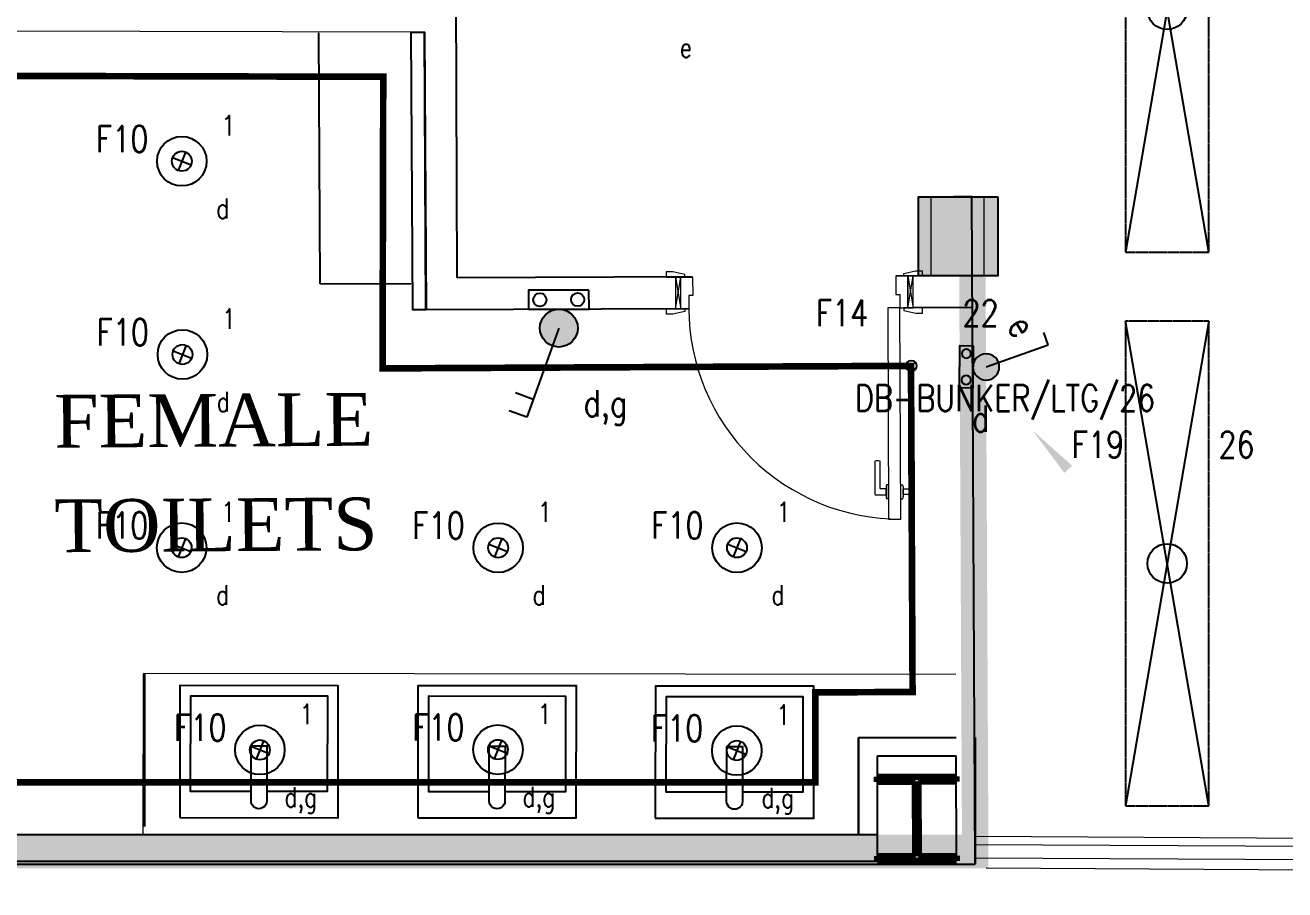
# Model space of a CAD drawing. Header units: inches. Extents: x 102655 to 148943, y 72248 to 114419.
# Drawn here: x 106477 to 111249, y 76973 to 80247 of the extents above; entities that cross this region are included whole.
import ezdxf
from ezdxf.enums import TextEntityAlignment as Align

# ---------------------------------------------------------------- set-up
doc = ezdxf.new("R2010")
doc.units = ezdxf.units.IN
doc.linetypes.add('CENTER INDS', pattern=[13.335, 8.89, -1.11125, 2.2225, -1.11125])
doc.linetypes.add('DASH2', pattern=[0.375, 0.25, -0.125])
for name, color, linetype, lineweight in [('02-GR-BASE-PLANS$0$A-DOOR-25', 8, 'Continuous', 5), ('02-GR-BASE-PLANS$0$A-DOOR-LEAF-18', 8, 'Continuous', 5), ('02-GR-BASE-PLANS$0$A-ELEV-10', 8, 'Continuous', 5), ('02-GR-BASE-PLANS$0$A-ELEV-18', 8, 'Continuous', 5), ('ceiling dim', 8, 'Continuous', 5), ('CURTAIN WALL', 8, 'Continuous', 20), ('Furnitureee', 8, 'Continuous', 5), ('Part', 8, 'Continuous', 0), ('POOL-SHOWERS', 8, 'Continuous', 0), ('TEXT', 8, 'Continuous', 5), ('walllllllll', 8, 'Continuous', 30)]:
    doc.layers.add(name, color=color, linetype=linetype, lineweight=lineweight)
for name, color, linetype in [('E-LTG', 92, 'Continuous'), ('E-LTG-ex', 94, 'Continuous'), ('E-TAG', 30, 'Continuous'), ('E_TAG', 30, 'Continuous'), ('FURNITURE', 8, 'Continuous'), ('SANITARY', 8, 'Continuous'), ('WALL-GNRL', 8, 'Continuous')]:
    doc.layers.add(name, color=color, linetype=linetype)
doc.layers.add('ELECTRICAL LIGHTING CEILING', color=6, linetype='CENTER INDS', true_color=0xff00ff)
doc.styles.add('MtXpl_Dutch801_XBd_B', font='dutcheb.ttf')
doc.styles.add('Pyzd-Romans', font='romans.shx', dxfattribs={"width": 0.8})
pattern_1 = [(44.99999999999999, (72.09777545335237, 25961.265545865), (-2.2450640302673, 2.2450640302673), [])]

# ---------------------------------------------------------------- blocks, each defined once
blk = doc.blocks.new('fg')
at = {"layer": 'Part', "extrusion": (5.559146806318154e-09, -1.62435218055004e-07, 0.9999999999999869)}
blk.add_hatch(color=256, dxfattribs=at).paths.add_polyline_path([(935531.8872219488, -728226.784727272), (935514.405903499, -728219.3413741743), (935631.9325230314, -727943.3205530371), (935649.4138414812, -727950.7639061351), (935592.8051864065, -728083.7139349829), (935852.2647582715, -728194.1889573404), (935908.8734133464, -728061.2389284926), (935926.3547320183, -728068.6822810633), (935808.8281124859, -728344.7031022005), (935791.3467938141, -728337.2597496299), (935847.9554488888, -728204.3097207821), (935588.4958770236, -728093.8346984242)])
at = {"layer": 'Part', "color": 4, "linetype": 'Continuous', "lineweight": 100, "extrusion": (5.559146806318197e-09, -1.624352180550041e-07, 0.9999999999999869)}
for p, q in [((935514.4059032771, -728219.3413747097, -0.008125399194246975), (935631.9325228095, -727943.3205535725, -0.008081217039709451)), ((935649.4138414816, -727950.7639061428, -0.008082523283524148), (935592.8051864068, -728083.7139349906, -0.00810380435462639)), ((935631.9325228095, -727943.3205535725, -0.008081217039709451), (935649.4138414816, -727950.7639061428, -0.008082523283524148)), ((935926.3547320183, -728068.6822810721, -0.008081217039708679), (935808.828112486, -728344.7031022095, -0.008125399194246204)), ((935852.2647582716, -728194.1889573496, -0.008101191866996224), (935908.8734133464, -728061.2389285018, -0.008079910795893984)), ((935908.8734133464, -728061.2389285018, -0.008079910795893984), (935926.3547320183, -728068.6822810721, -0.008081217039708679)), ((935531.8872219492, -728226.7847272801, -0.008126705438061672), (935588.4958770239, -728093.8346984324, -0.008105424366959432)), ((935847.9554488887, -728204.3097207913, -0.008102811879329265), (935588.4958770239, -728093.8346984324, -0.008105424366959432)), ((935592.8051864068, -728083.7139349906, -0.00810380435462639), (935852.2647582716, -728194.1889573496, -0.008101191866996224)), ((935531.8872219492, -728226.7847272801, -0.008126705438061672), (935514.4059032771, -728219.3413747097, -0.008125399194246975)), ((935791.346793814, -728337.2597496391, -0.008124092950431507), (935847.9554488887, -728204.3097207913, -0.008102811879329265)), ((935808.828112486, -728344.7031022095, -0.008125399194246204), (935791.346793814, -728337.2597496391, -0.008124092950431507))]:
    blk.add_line(p, q, dxfattribs=at)
blk = doc.blocks.new('*U111')
at = {"layer": '02-GR-BASE-PLANS$0$A-DOOR-25'}
for points in [[(96.5015451476317, 800.0000014026416), (50.0015451476317, 800.0000013767683), (50.00000372331124, 1.757538484525867e-06), (96.50000372331124, 1.783411789801903e-06)], [(35.00000322109554, 9.999998242681613), (-9.99999677890446, 19.99999824268161), (-34.99999677890446, 19.99999824268161), (-34.99999677890446, -1.757871359586716e-06), (35.00000372331124, 1.757871359586716e-06)], [(20.00000372305749, 1.757384779921267e-06), (20.00000385079285, -120.0000075340265), (65.00002583966808, -120.0000022982329), (65.00000372331124, -49.99999824177394), (50.00000372435898, -49.9999982418467), (50.00000372331124, 1.757871359586716e-06)], [(865.0000038453388, 9.99845499989562), (910.0000038453388, 19.99845499989562), (935.0000038453388, 19.99845499989562), (935.0000038453388, -0.001545000657353524), (865.0000033431231, -0.001541484929186265)], [(880.0000033384965, -0.001541485403033005), (880.0000329043562, -120.0015592757567), (835.0000109155974, -120.0015540399631), (835.0000033441709, -50.00154148457448), (850.0000033431231, -50.00154148463269), (850.0000033431231, -0.001541484929186265)], [(35.00000322110874, -130.0000028835491), (-9.999996778891258, -140.0000028835491), (-34.99999677889126, -140.0000028835491), (-34.99999677889126, -120.0000028829961), (35.00000372332444, -120.0000063987388)], [(865.000003845352, -130.0012508012127), (910.000003845352, -140.0012508012127), (935.000003845352, -140.0012508012127), (935.000003845352, -120.0012508006598), (865.0000033431363, -120.0012543163879)]]:
    blk.add_lwpolyline(points, close=True, dxfattribs=at)
at = {"layer": '02-GR-BASE-PLANS$0$A-DOOR-LEAF-18'}
for p, q in [((41.08445880280823, 677.1857916759552), (41.08445880280823, 716.261117042234)), ((50.0015451476317, 722.8401771237311), (43.81739096033897, 722.8401771237311)), ((50.0015451476317, 722.8576014444404), (50.0015451476317, 669.8401771237193)), ((96.5015451476317, 722.8576014444404), (96.5015451476317, 669.8401771237193)), ((96.5015451476317, 722.8401771237311), (102.6856993349244, 722.8401771237311)), ((105.4186314924552, 677.1857916759552), (105.4186314924552, 716.261117042234)), ((50.0015451476317, 669.8401771237193), (43.81739096033897, 669.8401771237193)), ((96.5015451476317, 669.8401771237193), (102.6856993349244, 669.8401771237193))]:
    blk.add_line(p, q, dxfattribs=at)
for points in [[(41.08445880280823, 685.3631709154477), (20.27024306566789, 685.3631709154458, 0.414213562373095), (18.77024306566789, 683.8631709154458), (18.77024306567511, 581.4091396010369, -0.3826893357797219), (17.3241906955551, 579.7965046849674, -0.05558194266667901), (0.07681394047869856, 579.7965046849692, -0.4116656982878383), (-1.229756934324885, 581.4091396010388), (-1.229756934332161, 705.8171833319927, -0.4142135623731013), (0.2702430656678395, 707.3171833319927), (41.08445880280823, 707.3171833319909), (41.08445880280823, 685.3631709154477)], [(105.4186314924552, 685.3631709154477), (126.2328472295955, 685.3631709154458, -0.414213562373095), (127.7328472295955, 683.8631709154458), (127.7328472295883, 581.4091396010369, 0.3826893357797219), (129.1788995997083, 579.7965046849674, 0.05558194266667901), (146.4262763547847, 579.7965046849692, 0.4116656982878383), (147.7328472295883, 581.4091396010388), (147.7328472295956, 705.8171833319927, 0.4142135623731013), (146.2328472295956, 707.3171833319927), (105.4186314924552, 707.3171833319909), (105.4186314924552, 685.3631709154477)]]:
    blk.add_lwpolyline(points, format="xyb", dxfattribs=at)
for centre, radius, start, end in [((50.00000410412003, 1.7575162930672e-06), 799.9999996191912, 359.9982335887494, 90.00000003188022), ((66.84812268579452, 712.55598517866), 26.02872218919084, 160.5054232910267, 171.8162726617572), ((44.51729948382462, 720.6955921734241), 2.272477949113537, 107.9383532998427, 166.0812041188982), ((101.9857908114388, 720.6955921734241), 2.272477949113537, 13.91879588110201, 72.06164670015693), ((79.65496760946888, 712.55598517866), 26.02872218919084, 8.1837273382429, 19.49457670897307), ((61.23048254425856, 678.5034040228609), 20.18906572597675, 183.7419919652857, 200.4318267603704), ((44.51729948382462, 672.0021863947338), 2.272477949113537, 193.9187958811019, 252.0616467001573), ((101.9857908114388, 672.0021863947338), 2.272477949113537, 287.9383532998431, 346.081204118898), ((85.27260775100484, 678.5034040228609), 20.18906572597675, 339.5681732396297, 356.2580080347142)]:
    blk.add_arc(centre, radius, start, end, dxfattribs=at)
at = {"layer": '02-GR-BASE-PLANS$0$A-ELEV-10', "ltscale": 0.25}
for p, q in [((20.00000385079285, -120.0000075340265), (0, 1.016883288684767e-06)), ((20.00000372400973, 1.708200215944089e-06), (7.574918995746593e-06, -120.0000056577508)), ((900.0000290535634, -0.001393279545192638), (880.0000329043562, -120.0013999006737)), ((900.0000291802301, -120.0014025217719), (880.0000253294372, -0.001393226039619333))]:
    blk.add_line(p, q, dxfattribs=at)
at = {"layer": '02-GR-BASE-PLANS$0$A-ELEV-18', "ltscale": 0.25}
for points in [[(20.00000372400973, 1.708200215944089e-06), (0, 1.016883288684767e-06), (7.574918995746593e-06, -120.0000056577508), (20.00000385079285, -120.0000075340265)], [(900.0000290535634, -0.001393279545192638), (880.0000253294372, -0.001393226039619333), (880.0000329043562, -120.0013999006737), (900.0000291802301, -120.0014025217719)]]:
    blk.add_lwpolyline(points, close=True, dxfattribs=at)
blk = doc.blocks.new('A$C89955e36')
at = {"layer": 'SANITARY', "color": 8, "elevation": -61.09252976261806}
blk.add_lwpolyline([(299.9999729394913, 0.1272687911987305), (-299.9999731183052, -0.1272677183151245), (-299.7878594398499, -500.1272225379944), (300.212086558342, -499.8726862668991)], close=True, dxfattribs=at)
blk.add_lwpolyline([(30.02709573507309, -63.86472833156586), (30.11532402038574, -271.8386454582214), (-29.88467061519623, -271.8640991449356), (-29.97289884090424, -63.89018189907074, -0.9999999999999999)], format="xyb", close=True, dxfattribs=at)
blk.add_lwpolyline([(-29.95757472515106, -100.0127172470093), (-259.9575540423393, -100.1102894544601), (-259.8048321604729, -460.1102571487427), (260.1951211094856, -459.8896589279175), (260.0423992872238, -99.88969135284424), (30.04241997003555, -99.9872636795044)], dxfattribs=at)
blk = doc.blocks.new('A$C583A52DB')
at = {"layer": 'WALL-GNRL', "ltscale": 0.5}
h = blk.add_hatch(color=3, dxfattribs=at)
h.dxf.hatch_style = 1
h.paths.add_polyline_path([(0.2999999999883585, 0.3000026160152629), (0, 0.3000026160152629), (0, 2.615968696773052e-06), (0.2999999999883585, 2.615968696773052e-06)])
at = {"layer": 'WALL-GNRL', "color": 3, "ltscale": 0.5}
blk.add_lwpolyline([(0.2999999999883585, 0.3000026160152629), (0.2999999999883585, 2.615968696773052e-06), (0, 2.615968696773052e-06), (0, 0.3000026160152629)], close=True, dxfattribs=at)
blk = doc.blocks.new('f')
at = {"layer": 'walllllllll', "ltscale": 0.5}
h = blk.add_hatch(color=8, dxfattribs=at)
h.dxf.hatch_style = 1
h.paths.add_polyline_path([(478763.176874255, 1037605.108174784), (478763.176874255, 1037605.236174784), (478756.9617806214, 1037605.236174784), (478756.9617806214, 1037605.108174784)])
at = {"layer": 'ceiling dim', "color": 8, "ltscale": 0.5, "const_width": 0.1}
blk.add_lwpolyline([(478763.1152341088, 1037607.652012567), (478763.1271108746, 1037605.228631543)], dxfattribs=at)
at = {"layer": 'ceiling dim', "color": 8, "ltscale": 0.5}
blk.add_lwpolyline([(478763.1602428376, 1037607.651851597), (478763.1602428376, 1037607.351851597), (478762.9602428376, 1037607.351851597), (478762.9602428376, 1037607.651851597)], close=True, dxfattribs=at)
at = {"layer": 'CURTAIN WALL', "color": 8, "linetype": 'Continuous', "lineweight": 20, "extrusion": (2.322650368154998e-18, -9.70452095155385e-08, 0.9999999999999954)}
for p, q in [((478765.165486006, 1037605.217734654), (478763.1266911416, 1037605.228633787)), ((478763.1266911417, 1037605.198623577), (478765.2204859983, 1037605.188029713)), ((478763.1268928602, 1037605.148621949), (478765.2204859858, 1037605.138029345)), ((478765.1654859761, 1037605.097734653), (478763.168417963, 1037605.108410719))]:
    blk.add_line(p, q, dxfattribs=at)
at = {"layer": 'Furnitureee', "color": 8, "ltscale": 0.5, "extrusion": (-5.047599238973735e-08, -8.288514271077738e-08, 0.9999999999999954)}
for p in [(478759.9752875126, 1037605.236174784), (478763.0539987622, 1037605.842076423)]:
    blk.add_line(p, (478759.9761639804, 1037605.846584424), dxfattribs=at)
at = {"layer": 'Furnitureee', "color": 8, "ltscale": 0.5, "extrusion": (-5.047599238464986e-08, -8.28851427138756e-08, 0.9999999999999954)}
blk.add_line((478763.0539987623, 1037605.842076423), (478759.9761639804, 1037605.846584423), dxfattribs=at)
at = {"layer": 'POOL-SHOWERS', "color": 8, "extrusion": (-5.047599238973735e-08, -8.288514271077738e-08, 0.9999999999999954)}
blk.add_line((478761.0406523591, 1037608.275298139, -2.419779909488671e-07), (478757.6397484099, 1037608.283051348, -1.427696992486158e-07), dxfattribs=at)
at = {"layer": 'WALL-GNRL', "color": 8, "ltscale": 0.5}
for p, q in [((478761.1652125469, 1037607.344147292), (478761.1564759734, 1037609.311710494)), ((478760.6452990065, 1037607.321245449), (478760.6406572326, 1037608.2728798)), ((478761.0456971894, 1037607.223664599), (478761.0406523591, 1037608.275298139)), ((478760.6452990064, 1037607.321245449), (478760.99099667, 1037607.323335509)), ((478762.0566837965, 1037607.347740454), (478761.1652125469, 1037607.344147292)), ((478763.0483169932, 1037607.351737328), (478762.826677575, 1037607.350843988)), ((478762.0422098731, 1037607.227681141), (478761.0456971894, 1037607.223664599)), ((478763.116572699, 1037607.232011464), (478762.892202876, 1037607.231141127))]:
    blk.add_line(p, q, dxfattribs=at)
at = {"layer": 'WALL-GNRL', "color": 8}
blk.add_line((478763.11449222, 1037607.652009577), (478763.0455762096, 1037607.651731804), dxfattribs=at)
at = {"layer": 'WALL-GNRL', "color": 8, "extrusion": (-2.322650368154998e-18, -9.70452095155385e-08, 0.9999999999999954)}
for p, q in [((478763.1270166294, 1037605.123635925), (478763.11449222, 1037607.652009577)), ((478762.6854766363, 1037605.604410431), (478763.0549566977, 1037605.604410431)), ((478763.1266911417, 1037605.604410431), (478763.1266911416, 1037605.123617166)), ((478762.7554766364, 1037605.534410431), (478763.055256527, 1037605.534410431)), ((478763.0569645879, 1037605.135635917), (478763.0552565269, 1037605.534410423)), ((478756.7117806214, 1037605.123635925), (478763.1266910032, 1037605.123635925))]:
    blk.add_line(p, q, dxfattribs=at)
at = {"layer": 'WALL-GNRL', "color": 8, "extrusion": (-5.047599238973735e-08, -8.288514271077738e-08, 0.9999999999999954)}
blk.add_line((478762.6854589239, 1037605.236174784), (478762.6856964387, 1037605.604410431), dxfattribs=at)
at = {"layer": 'WALL-GNRL', "color": 8, "extrusion": (-8.279297073157559e-18, -9.704520951553849e-08, 0.9999999999999954)}
for p, q in [((478762.6854766363, 1037605.604410432), (478762.6854766363, 1037605.236174784)), ((478762.6854766363, 1037605.604410432), (478763.0549566977, 1037605.604410431)), ((478763.1266911419, 1037605.604410432), (478763.1266911416, 1037605.123617166)), ((478762.7554766364, 1037605.534410431), (478762.7554766364, 1037605.135635925)), ((478762.7554766364, 1037605.534410431), (478763.0552565269, 1037605.534410431)), ((478763.0569645878, 1037605.135635918), (478763.0552565269, 1037605.534410424)), ((478756.9617806215, 1037605.236174784), (478762.7554766364, 1037605.236174784)), ((478756.7117806214, 1037605.135635926), (478762.7554766364, 1037605.135635925)), ((478756.7117806214, 1037605.123635926), (478763.1266910032, 1037605.123635925))]:
    blk.add_line(p, q, dxfattribs=at)
at = {"layer": 'WALL-GNRL', "color": 8}
blk.add_lwpolyline([(478761.0466982052, 1037607.223668634), (478760.9966986113, 1037607.223467106), (478760.9906527652, 1037608.275096611), (478761.0406523591, 1037608.275298139)], close=True, dxfattribs=at)
at = {"layer": '02-GR-BASE-PLANS$0$A-DOOR-25', "color": 8, "extrusion": (9.704520951554334e-08, -8.277675954172759e-18, 0.9999999999999954), "xscale": 0.001000000000009732, "yscale": 0.001000000000009732, "zscale": 0.001000000000009732, "rotation": 180.2511224830471}
blk.add_blockref('*U111', (478762.8922030231, 1037607.231107122, 0.04646164517209507), dxfattribs=at)
at = {"layer": 'ceiling dim', "color": 8, "ltscale": 0.5}
blk.add_blockref('A$C583A52DB', (478762.912579825, 1037607.351800971), dxfattribs=at)
at = {"layer": 'FURNITURE', "color": 8, "extrusion": (-2.322564341348694e-18, -9.704520951553845e-08, 0.9999999999999954), "xscale": 0.001000000000009729, "yscale": 0.001000000000009729, "zscale": 0.001000000000009729, "rotation": 293.3091817035541}
blk.add_blockref('fg', (479061.3635257679, 1038752.766563117, -0.100805979867076), dxfattribs=at)
at = {"layer": 'FURNITURE', "color": 8, "extrusion": (-8.279204428848401e-18, -9.704520951553849e-08, 0.9999999999999954), "xscale": 0.001000000000009729, "yscale": 0.001000000000009729, "zscale": 0.001000000000009729, "rotation": 293.3091817000374}
blk.add_blockref('fg', (479061.3635258382, 1038752.7665631, -0.1008059798699281), dxfattribs=at)
at = {"layer": 'Furnitureee', "color": 8, "ltscale": 0.5, "extrusion": (-5.047599238973729e-08, -8.288514271077728e-08, 0.9999999999999954), "xscale": 0.001000000000009736, "yscale": 0.001000000000009736, "zscale": 0.001000000000009736, "rotation": 179.9160808788296}
for p in [(478760.4137773772, 1037605.300378372, -0.04907546318514876), (478762.2154264903, 1037605.298028009, -0.0490755539303655)]:
    blk.add_blockref('A$C89955e36', p, dxfattribs=at)
at = {"layer": 'Furnitureee', "color": 8, "ltscale": 0.5, "extrusion": (-5.04759923897373e-08, -8.288514271077735e-08, 0.9999999999999954), "xscale": 0.001000000000009736, "yscale": 0.001000000000009736, "zscale": 0.001000000000009736, "rotation": 179.9160808788296}
blk.add_blockref('A$C89955e36', (478761.315773121, 1037605.299477521, -0.04907550863961203), dxfattribs=at)
at = {"layer": 'TEXT', "color": 8, "extrusion": (7.038366144016806e-08, 5.092144837448672e-08, 0.9999999999999963), "style": 'MtXpl_Dutch801_XBd_B'}
for s, p in [('FEMALE', (478759.6389174262, 1037606.701260482, 0.08653329240518631)), ('TOILETS ', (478759.638917426, 1037606.305233294, 0.08653327223890825))]:
    blk.add_text(s, height=0.2000000000019456, rotation=0.3727081692015843, dxfattribs=at).set_placement(p)
blk = doc.blocks.new('E-SW_1W-2G')
blk.add_hatch(color=256).paths.add_polyline_path([(-50, 50, 1), (50, 50, 1)])
at = {"layer": 'E-TAG'}
h = blk.add_hatch(dxfattribs=at)
h.set_pattern_fill('ANSI31', color=256, angle=-1.272221872585407e-14, style=0)
h.set_pattern_definition(pattern_1)
edge = h.paths.add_edge_path()
edge.add_arc((-50, -25.00000000008731), 17.5, -1.272221872585407e-14, 360)
for points in [[(0, 50.00000000000728), (85.50503583124373, 284.9231551965422)], [(85.50503583124373, 284.9231551965422), (132.4896668704459, 267.8221480301945)], [(68.40402866504155, 237.9385241572527), (115.3886597042438, 220.837516990905)]]:
    blk.add_lwpolyline(points)
blk.add_lwpolyline([(-80.00000000034925, -50.00000000017462), (80.00000000034925, -50.00000000017462), (80.00000000034925, 0), (-80.00000000034925, 0)], close=True)
at = {"color": 254, "lineweight": 0}
for points in [[(-0.002356521101319231, -49.99933250671893), (-0.002014478683122434, -49.99933250671893), (-0.001897683701827191, -49.99938256169844), (-0.001860142467194237, -49.99942844542966), (-0.001822601218009368, -49.99952438416949), (-0.001822601218009368, -49.99966620664054), (-0.001860142467194237, -49.99976214538037), (-0.001897683701827191, -49.99980802911159), (-0.002014478683122434, -49.9998580840911), (-0.002356521101319231, -49.9998580840911)], [(-0.002356521101319231, -49.99933250671893), (-0.002356521101319231, -50.00033360648376)], [(-0.001367935066809878, -49.99933250671893), (-0.001672436250373721, -50.00033360648376)], [(-0.001555641269078478, -49.99999990656215), (-0.001176057601696812, -49.99999990656215)], [(-0.001367935066809878, -49.99933250671893), (-0.001059262634953484, -50.00033360648376)], [(-0.0009841801511356607, -49.99933250671893), (-0.0006796789530199021, -49.99980802911159), (-0.0006796789530199021, -50.00033360648376)], [(-0.0003793490177486092, -49.99933250671893), (-0.0006796789530199021, -49.99980802911159)], [(4.40589792560786e-06, -49.99933250671893), (-0.0003000952856382355, -50.00033360648376)], [(-0.0001874715671874583, -49.99999990656215), (0.0001921121147461236, -49.99999990656215)], [(4.40589792560786e-06, -49.99933250671893), (0.0003089070814894512, -50.00033360648376)], [(0.0004590720491250977, -49.99933250671893), (0.0009929919469868764, -49.99933250671893)], [(0.0009929919469868764, -49.99933250671893), (0.0004590720491250977, -50.00033360648376)], [(0.0004590720491250977, -50.00033360648376), (0.0009929919469868764, -50.00033360648376)], [(0.001259951881365851, -49.99933250671893), (0.00175215928175021, -49.99933250671893)], [(0.001259951881365851, -49.99933250671893), (0.001259951881365851, -50.00033360648376)], [(0.001259951881365851, -49.99980802911159), (0.001564453079481609, -49.99980802911159)], [(0.001259951881365851, -50.00033360648376), (0.00175215928175021, -50.00033360648376)], [(0.00198157798149623, -49.99933250671893), (0.002248537930427119, -49.99933250671893), (0.002361161663429812, -49.99938256169844), (0.002436244147247635, -49.99947432918998), (0.002477956630173139, -49.99957026790071), (0.002515497879358009, -49.99971209037176), (0.002515497879358009, -49.99994985158264), (0.002477956630173139, -50.00009584530198), (0.002436244147247635, -50.00018761276442), (0.002361161663429812, -50.00028355150425), (0.002248537930427119, -50.00033360648376), (0.00198157798149623, -50.00033360648376)], [(0.00198157798149623, -49.99933250671893), (0.00198157798149623, -50.00033360648376)]]:
    blk.add_lwpolyline(points, dxfattribs=at)
blk.add_circle((0, 50), 50)
at = {"layer": 'E-TAG'}
for centre in [(-50, -25.00000000008731), (50, -25.00000000008731)]:
    blk.add_circle(centre, 17.5, dxfattribs=at)
at = {"layer": 'E-TAG', "style": 'Pyzd-Romans', "width": 0.8, "flags": 1}
for tag, p in [('BPANEL', (150.0000034804543, 1050.000000143926)), ('SWITCH', (-149.9999965195457, 825.0000001439184)), ('LOADVA', (150.0000034804543, 825.0000001439184)), ('BTYPE', (-149.9999965195457, 600.0000001439184)), ('PANEL', (150.0000034804543, 600.0000001439184)), ('TYPE', (-149.9999965195457, 375.0000001439257)), ('NO.', (150.0000034804543, 375.0000001439257)), ('HEIGHT', (-149.9999965195457, -449.9999998560816)), ('CBT', (150.0000034804543, -449.9999998560816)), ('DSCR', (-149.9999965195457, -674.9999998560816)), ('ROOM', (150.0000034804543, -674.9999998560816))]:
    blk.add_attdef(tag, text='', height=100, dxfattribs=at).set_placement(p, align=Align.MIDDLE_CENTER)
at = {"layer": 'E-TAG', "style": 'Pyzd-Romans', "width": 0.8}
for tag, p in [('W.P', (-149.9999965195457, -224.9999998560743)), ('A,B,C', (150.0000034804543, -224.9999998560743))]:
    blk.add_attdef(tag, text='', height=100, dxfattribs=at).set_placement(p, align=Align.MIDDLE_CENTER)
blk = doc.blocks.new('E-L-FSPOT1S')
at = {"color": 254, "lineweight": 0}
for points in [[(-0.002356521130423062, -124.9993325067917), (-0.002014478712226264, -124.9993325067917), (-0.001897683730931021, -124.9993825617712), (-0.001860142496298067, -124.9994284455024), (-0.001822601247113198, -124.9995243842422), (-0.001822601247113198, -124.9996662067133), (-0.001860142496298067, -124.9997621454531), (-0.001897683730931021, -124.9998080291844), (-0.002014478712226264, -124.9998580841639), (-0.002356521130423062, -124.9998580841639)], [(-0.002356521130423062, -124.9993325067917), (-0.002356521130423062, -125.0003336065565)], [(-0.001367935095913708, -124.9993325067917), (-0.001672436279477552, -125.0003336065565)], [(-0.001555641298182309, -124.9999999066349), (-0.001176057630800642, -124.9999999066349)], [(-0.001367935095913708, -124.9993325067917), (-0.001059262664057314, -125.0003336065565)], [(-0.0009841801802394912, -124.9993325067917), (-0.0006796789821237326, -124.9998080291844), (-0.0006796789821237326, -125.0003336065565)], [(-0.0003793490468524396, -124.9993325067917), (-0.0006796789821237326, -124.9998080291844)], [(4.405868821777403e-06, -124.9993325067917), (-0.000300095314742066, -125.0003336065565)], [(-0.0001874715962912887, -124.9999999066349), (0.0001921120856422931, -124.9999999066349)], [(4.405868821777403e-06, -124.9993325067917), (0.0003089070523856208, -125.0003336065565)], [(0.0004590720200212672, -124.9993325067917), (0.000992991917883046, -124.9993325067917)], [(0.000992991917883046, -124.9993325067917), (0.0004590720200212672, -125.0003336065565)], [(0.0004590720200212672, -125.0003336065565), (0.000992991917883046, -125.0003336065565)], [(0.00125995185226202, -124.9993325067917), (0.001752159252646379, -124.9993325067917)], [(0.00125995185226202, -124.9993325067917), (0.00125995185226202, -125.0003336065565)], [(0.00125995185226202, -124.9998080291844), (0.001564453050377779, -124.9998080291844)], [(0.00125995185226202, -125.0003336065565), (0.001752159252646379, -125.0003336065565)], [(0.001981577952392399, -124.9993325067917), (0.002248537901323289, -124.9993325067917), (0.002361161634325981, -124.9993825617712), (0.002436244118143804, -124.9994743292627), (0.002477956601069309, -124.9995702679735), (0.002515497850254178, -124.9997120904445), (0.002515497850254178, -124.9999498516554), (0.002477956601069309, -125.0000958453747), (0.002436244118143804, -125.0001876128372), (0.002361161634325981, -125.000283551577), (0.002248537901323289, -125.0003336065565), (0.001981577952392399, -125.0003336065565)], [(0.001981577952392399, -124.9993325067917), (0.001981577952392399, -125.0003336065565)]]:
    blk.add_lwpolyline(points, dxfattribs=at)
blk.add_circle((1.164153218269348e-10, 5.820766091346741e-11), 125)
at = {"layer": 'E-TAG'}
for points in [[(-35.35533905925695, -35.35533905934426), (35.35533905937336, 35.35533905934426)], [(-35.35533905914053, 35.35533905934426), (35.35533905937336, -35.35533905928605)]]:
    blk.add_lwpolyline(points, dxfattribs=at)
blk.add_circle((1.164153218269348e-10, 2.91038304567337e-11), 50, dxfattribs=at)
at = {"layer": 'E-TAG', "style": 'Pyzd-Romans', "width": 0.8, "flags": 1}
for tag, p in [('BPANEL', (262.5000034804397, 975.0000001438602)), ('SWITCH', (-262.4999965195602, 750.0000001438602)), ('LOADVA', (262.5000034804397, 750.0000001438602)), ('BTYPE', (-262.4999965195602, 525.0000001438602)), ('PANEL', (262.5000034804397, 525.0000001438602)), ('HEIGHT', (-262.4999965195602, -524.9999998561398)), ('DSCR', (-262.4999965195602, -749.9999998561398)), ('ROOM', (262.5000034804397, -749.9999998561398))]:
    blk.add_attdef(tag, text='', height=100, dxfattribs=at).set_placement(p, align=Align.MIDDLE_CENTER)
at = {"layer": 'E-TAG', "style": 'Pyzd-Romans', "width": 0.8}
for tag, p in [('TYPE', (-262.4999965195602, 300.0000001438602)), ('NO.', (262.5000034804397, 300.0000001438602)), ('W.P', (-262.4999965195602, -299.9999998561398)), ('A,B,C', (262.5000034804397, -299.9999998561398)), ('CBT', (262.5000034804397, -524.9999998561398))]:
    blk.add_attdef(tag, text='', height=100, dxfattribs=at).set_placement(p, align=Align.MIDDLE_CENTER)
blk = doc.blocks.new('E-L-LEDSTR')
at = {"color": 0}
for points in [[(14.14213562372606, -14.14213562372606), (-14.14213562372606, 14.14213562372606)], [(-14.14213562372606, -14.14213562372606), (14.14213562372606, 14.14213562372606)]]:
    blk.add_lwpolyline(points, dxfattribs=at)
at = {"color": 254, "lineweight": 0}
for points in [[(-0.001885267280158587, -19.99999991114601), (-0.001543224861961789, -19.99999991114601), (-0.001426429880666547, -20.00004996612552), (-0.001388888646033593, -20.00009584985673), (-0.001351347396848723, -20.00019178859657), (-0.001351347396848723, -20.00033361106762), (-0.001388888646033593, -20.00042954980745), (-0.001426429880666547, -20.00047543353867), (-0.001543224861961789, -20.00052548851818), (-0.001885267280158587, -20.00052548851818)], [(-0.001885267280158587, -19.99999991114601), (-0.001885267280158587, -20.00100101091084)], [(-0.0008966812456492335, -19.99999991114601), (-0.001201182429213077, -20.00100101091084)], [(-0.001084387447917834, -20.00066731098923), (-0.0007048037805361673, -20.00066731098923)], [(-0.0008966812456492335, -19.99999991114601), (-0.0005880088137928396, -20.00100101091084)], [(-0.0005129263299750164, -19.99999991114601), (-0.0002084251318592578, -20.00047543353867), (-0.0002084251318592578, -20.00100101091084)], [(9.190480341203511e-05, -19.99999991114601), (-0.0002084251318592578, -20.00047543353867)], [(0.0004756597190862522, -19.99999991114601), (0.0001711585355224088, -20.00100101091084)], [(0.000283782253973186, -20.00066731098923), (0.0006633659359067678, -20.00066731098923)], [(0.0004756597190862522, -19.99999991114601), (0.0007801609026500955, -20.00100101091084)], [(0.000930325870285742, -19.99999991114601), (0.001464245768147521, -19.99999991114601)], [(0.001464245768147521, -19.99999991114601), (0.000930325870285742, -20.00100101091084)], [(0.000930325870285742, -20.00100101091084), (0.001464245768147521, -20.00100101091084)], [(0.001731205702526495, -19.99999991114601), (0.002223413102910854, -19.99999991114601)], [(0.001731205702526495, -19.99999991114601), (0.001731205702526495, -20.00100101091084)], [(0.001731205702526495, -20.00047543353867), (0.002035706900642253, -20.00047543353867)], [(0.001731205702526495, -20.00100101091084), (0.002223413102910854, -20.00100101091084)], [(0.002452831802656874, -19.99999991114601), (0.002719791751587763, -19.99999991114601), (0.002832415484590456, -20.00004996612552), (0.002907497968408279, -20.00014173361706), (0.002949210451333784, -20.00023767232778), (0.002986751700518653, -20.00037949479884), (0.002986751700518653, -20.00061725600972), (0.002949210451333784, -20.00076324972906), (0.002907497968408279, -20.0008550171915), (0.002832415484590456, -20.00095095593133), (0.002719791751587763, -20.00100101091084), (0.002452831802656874, -20.00100101091084)], [(0.002452831802656874, -19.99999991114601), (0.002452831802656874, -20.00100101091084)]]:
    blk.add_lwpolyline(points, dxfattribs=at)
blk.add_circle((0, 0), 20)
at = {"layer": 'E-TAG', "style": 'Pyzd-Romans', "width": 0.8, "flags": 1}
for tag, p in [('BPANEL', (263.380075532358, 875.0000001438748)), ('SWITCH', (-262.4999965196112, 650.0000001438675)), ('LOADVA', (262.5000034803888, 650.0000001438675)), ('BTYPE', (-262.4999965196112, 425.0000001438675)), ('PANEL', (262.5000034803888, 425.0000001438675)), ('CBT', (262.5000034803888, -424.9999998561325)), ('DSCR', (-262.4999965196112, -649.9999998561325)), ('ROOM', (262.5000034803888, -649.9999998561325))]:
    blk.add_attdef(tag, text='', height=100, dxfattribs=at).set_placement(p, align=Align.MIDDLE_CENTER)
at = {"layer": 'E-TAG', "style": 'Pyzd-Romans', "width": 0.8}
for tag, p in [('TYPE', (-262.4999965196112, 200.0000001438675)), ('NO.', (262.5000034803888, 200.0000001438675)), ('W.P', (-262.4999965196112, -199.9999998561325)), ('A,B,C', (262.5000034803888, -199.9999998561325)), ('HEIGHT', (-262.4999965196112, -424.9999998561325))]:
    blk.add_attdef(tag, text='', height=100, dxfattribs=at).set_placement(p, align=Align.MIDDLE_CENTER)
blk = doc.blocks.new('E-SW_1W-1G')
blk.add_hatch(color=256).paths.add_polyline_path([(-50, 50, 1), (50, 50, 1)])
at = {"layer": 'E-TAG'}
h = blk.add_hatch(dxfattribs=at)
h.set_pattern_fill('ANSI31', color=256, angle=-1.272221872585407e-14, style=0)
h.set_pattern_definition(pattern_1)
edge = h.paths.add_edge_path()
edge.add_arc((-50, -25.00000000008731), 17.5, -1.272221872585407e-14, 360)
for points in [[(0, 50.00000000000728), (85.50503583124373, 284.9231551965422)], [(85.50503583124373, 284.9231551965422), (132.4896668704459, 267.8221480301945)]]:
    blk.add_lwpolyline(points)
blk.add_lwpolyline([(-80.00000000034925, -50.0000000001819), (80.00000000034925, -50.0000000001819), (80.00000000034925, 0), (-80.00000000034925, 0)], close=True)
at = {"color": 254, "lineweight": 0}
for points in [[(-0.002356521101319231, -49.99933250671893), (-0.002014478683122434, -49.99933250671893), (-0.001897683701827191, -49.99938256169844), (-0.001860142467194237, -49.99942844542966), (-0.001822601218009368, -49.99952438416949), (-0.001822601218009368, -49.99966620664054), (-0.001860142467194237, -49.99976214538037), (-0.001897683701827191, -49.99980802911159), (-0.002014478683122434, -49.9998580840911), (-0.002356521101319231, -49.9998580840911)], [(-0.002356521101319231, -49.99933250671893), (-0.002356521101319231, -50.00033360648376)], [(-0.001367935066809878, -49.99933250671893), (-0.001672436250373721, -50.00033360648376)], [(-0.001555641269078478, -49.99999990656215), (-0.001176057601696812, -49.99999990656215)], [(-0.001367935066809878, -49.99933250671893), (-0.001059262634953484, -50.00033360648376)], [(-0.0009841801511356607, -49.99933250671893), (-0.0006796789530199021, -49.99980802911159), (-0.0006796789530199021, -50.00033360648376)], [(-0.0003793490177486092, -49.99933250671893), (-0.0006796789530199021, -49.99980802911159)], [(4.40589792560786e-06, -49.99933250671893), (-0.0003000952856382355, -50.00033360648376)], [(-0.0001874715671874583, -49.99999990656215), (0.0001921121147461236, -49.99999990656215)], [(4.40589792560786e-06, -49.99933250671893), (0.0003089070814894512, -50.00033360648376)], [(0.0004590720491250977, -49.99933250671893), (0.0009929919469868764, -49.99933250671893)], [(0.0009929919469868764, -49.99933250671893), (0.0004590720491250977, -50.00033360648376)], [(0.0004590720491250977, -50.00033360648376), (0.0009929919469868764, -50.00033360648376)], [(0.001259951881365851, -49.99933250671893), (0.00175215928175021, -49.99933250671893)], [(0.001259951881365851, -49.99933250671893), (0.001259951881365851, -50.00033360648376)], [(0.001259951881365851, -49.99980802911159), (0.001564453079481609, -49.99980802911159)], [(0.001259951881365851, -50.00033360648376), (0.00175215928175021, -50.00033360648376)], [(0.00198157798149623, -49.99933250671893), (0.002248537930427119, -49.99933250671893), (0.002361161663429812, -49.99938256169844), (0.002436244147247635, -49.99947432918998), (0.002477956630173139, -49.99957026790071), (0.002515497879358009, -49.99971209037176), (0.002515497879358009, -49.99994985158264), (0.002477956630173139, -50.00009584530198), (0.002436244147247635, -50.00018761276442), (0.002361161663429812, -50.00028355150425), (0.002248537930427119, -50.00033360648376), (0.00198157798149623, -50.00033360648376)], [(0.00198157798149623, -49.99933250671893), (0.00198157798149623, -50.00033360648376)]]:
    blk.add_lwpolyline(points, dxfattribs=at)
blk.add_circle((0, 50), 50)
at = {"layer": 'E-TAG'}
for centre in [(-50, -25.00000000008731), (50, -25.00000000008731)]:
    blk.add_circle(centre, 17.5, dxfattribs=at)
at = {"layer": 'E-TAG', "style": 'Pyzd-Romans', "width": 0.8, "flags": 1}
for tag, p in [('BPANEL', (150.0000034804543, 1050.000000143926)), ('SWITCH', (-149.9999965195457, 825.0000001439184)), ('LOADVA', (150.0000034804543, 825.0000001439184)), ('BTYPE', (-149.9999965195457, 600.0000001439184)), ('PANEL', (150.0000034804543, 600.0000001439184)), ('TYPE', (-149.9999965195457, 375.0000001439257)), ('NO.', (150.0000034804543, 375.0000001439257)), ('HEIGHT', (-149.9999965195457, -449.9999998560816)), ('CBT', (150.0000034804543, -449.9999998560816)), ('DSCR', (-149.9999965195457, -674.9999998560816)), ('ROOM', (150.0000034804543, -674.9999998560816))]:
    blk.add_attdef(tag, text='', height=100, dxfattribs=at).set_placement(p, align=Align.MIDDLE_CENTER)
at = {"layer": 'E-TAG', "style": 'Pyzd-Romans', "width": 0.8}
for tag, p in [('W.P', (-149.9999965195457, -224.9999998560743)), ('A,B,C', (150.0000034804543, -224.9999998560743))]:
    blk.add_attdef(tag, text='', height=100, dxfattribs=at).set_placement(p, align=Align.MIDDLE_CENTER)
blk = doc.blocks.new('THH')
at = {"layer": 'E-LTG', "ltscale": 0.5}
for p, q in [((477129.5619712241, 1020633.876136787), (476814.1873214014, 1018798.820613963)), ((477129.5619712837, 1018798.820613963), (476814.1873248696, 1020633.876136787))]:
    blk.add_line(p, q, dxfattribs=at)
at = {"layer": 'E-TAG', "ltscale": 0.5}
blk.add_circle((476971.8746471947, 1019716.348380507), 74.62535280530591, dxfattribs=at)
at = {"layer": 'ELECTRICAL LIGHTING CEILING', "ltscale": 0.5}
blk.add_lwpolyline([(477129.5619747519, 1020633.876136787), (476814.1873248696, 1020633.876136787), (476814.1873214014, 1018798.820613963), (477129.5619712837, 1018798.820613963)], close=True, dxfattribs=at)
blk = doc.blocks.new('SDHD')
at = {"layer": 'E-LTG'}
blk.add_blockref('THH', (-476971.8746471947, -1019716.348380507), dxfattribs=at)
at = {"layer": 'E_TAG', "style": 'Pyzd-Romans', "width": 0.8, "flags": 1}
for tag, p in [('BPANEL', (262.5000043623822, 1124.999995012085)), ('SWITCH', (-262.4999956376178, 899.9999950120855)), ('LOADVA', (262.5000043623822, 899.9999950120855)), ('BTYPE', (-262.4999956376178, 674.9999950120855)), ('PANEL', (262.5000043623822, 674.9999950120855)), ('HEIGHT', (-262.4999956376178, -675.0000049879145)), ('DSCR', (-262.4999956376178, -900.0000049879145)), ('ROOM', (262.5000043623822, -900.0000049879145))]:
    blk.add_attdef(tag, text='', height=100, dxfattribs=at).set_placement(p, align=Align.MIDDLE_CENTER)
at = {"layer": 'E_TAG', "style": 'Pyzd-Romans', "width": 0.8}
for tag, p in [('TYPE', (-262.4999956376178, 449.9999950120855)), ('NO.', (262.5000043623822, 449.9999950120855)), ('W.P', (-262.4999956376178, -450.0000049879145)), ('A,B,C', (262.5000043623822, -450.0000049879145)), ('CBT', (262.5000043623822, -675.0000049879145))]:
    blk.add_attdef(tag, text='', height=100, dxfattribs=at).set_placement(p, align=Align.MIDDLE_CENTER)
blk = doc.blocks.new('E-Ct-No')
at = {"color": 5}
blk.add_lwpolyline([(700, 0, 0, 40, 0), (500, 0.008592277183197439, 0, 0, -1.718646586221136e-05), (0, 0, 0, 0, -0.3529719042853124)], format="xyseb", dxfattribs=at)
at = {"layer": 'E-TAG', "style": 'Pyzd-Romans', "width": 0.8}
blk.add_attdef('PNL\\NO', text='', height=100, dxfattribs=at).set_placement((1025, 0), align=Align.MIDDLE_CENTER)

msp = doc.modelspace()

# ---------------------------------------------------------------- linework, layer by layer
at = {"layer": 'E-LTG', "color": 8, "extrusion": (-5.047599238973733e-08, -8.288514271077736e-08, 0.9999999999999953)}
msp.add_line((106929.373293361, 77212.8734356022, -2.852065805747372e-09), (106930.206281802, 77793.00219510557, -2.852065805747372e-09), dxfattribs=at)
at = {"layer": 'E-LTG', "linetype": 'DASH2', "const_width": 25}
msp.add_lwpolyline([(104135.8977163642, 77380.05369745256), (109469.6100463786, 77380.05369745256), (109469.9646011193, 77720.82820687993), (109838.3489810466, 77722.27812281917), (109832.4242361303, 78957.33659562949), (107830.5643164723, 78947.73339913847), (107833.1410445502, 80052.03323605625), (104813.4524123876, 80059.07925401689), (104809.594471237, 78117.88952229978), (104135.8996016911, 78137.87784471051), (104135.8996016911, 77380.05369745256)], dxfattribs=at)

# ---------------------------------------------------------------- block references
at = {"layer": 'ceiling dim', "xscale": 1000, "yscale": 1000, "zscale": 1000}
msp.add_blockref('f', (-478653051.5829943, -1037528053.905113), dxfattribs=at)
at = {"layer": 'E-LTG'}
for name, p, values in [('SDHD', (110802.9635286296, 80305.94426192113), {'TYPE': 'F19', 'NO.': '25'}), ('E-L-LEDSTR', (109833.4879216164, 78957.34169827463), {'TYPE': 'F14', 'NO.': '22', 'A,B,C': 'd'}), ('SDHD', (110802.9635284389, 78209.02546845519), {'TYPE': 'F19', 'NO.': '26'})]:
    msp.add_blockref(name, p, dxfattribs=at).add_auto_attribs(values)
ref = msp.add_blockref('E-L-FSPOT1S', (109108.3830306011, 80432.14660831695), dxfattribs=dict(at, xscale=0.7500000000000001, yscale=0.7500000000000001, zscale=0.7500000000000001, rotation=293.3091817172885))
ref.add_attrib('TYPE', 'F10', dxfattribs={"layer": 'E-TAG', "height": 100, "style": 'Pyzd-Romans', "width": 0.8}).set_placement((109308.7015604149, 80516.63837030498), align=Align.MIDDLE_CENTER)
ref.add_attrib('NO.', '1', dxfattribs={"layer": 'E-TAG', "height": 75.00000000000001, "style": 'Pyzd-Romans', "width": 0.8}).set_placement((109392.9211992263, 80340.37080905415), align=Align.MIDDLE_CENTER)
ref.add_attrib('A,B,C', 'e', dxfattribs={"layer": 'E-TAG', "height": 75.00000000000001, "style": 'Pyzd-Romans', "width": 0.8}).set_placement((108979.648856807, 80162.30910317964), align=Align.MIDDLE_CENTER)
ref = msp.add_blockref('E-L-FSPOT1S', (107070.0779837099, 79732.2761245227), dxfattribs=dict(at, xscale=0.7500000000000001, yscale=0.7500000000000001, zscale=0.7500000000000001, rotation=293.3091817172885))
ref.add_attrib('TYPE', 'F10', dxfattribs={"layer": 'E-TAG', "height": 100, "style": 'Pyzd-Romans', "width": 0.8}).set_placement((106844.13244318, 79816.76788651073), align=Align.MIDDLE_CENTER)
ref.add_attrib('NO.', '1', dxfattribs={"layer": 'E-TAG', "height": 75.00000000000001, "style": 'Pyzd-Romans', "width": 0.8}).set_placement((107246.3331259225, 79867.47989198976), align=Align.MIDDLE_CENTER)
ref.add_attrib('A,B,C', 'd', dxfattribs={"layer": 'E-TAG', "height": 75.00000000000001, "style": 'Pyzd-Romans', "width": 0.8}).set_placement((107224.7310297441, 79553.40913951039), align=Align.MIDDLE_CENTER)
at = {"layer": 'E-LTG', "color": 4}
ref = msp.add_blockref('E-SW_1W-2G', (108497.9958326726, 79172.09064148428), dxfattribs=dict(at, xscale=1.43384355477146, yscale=1.43384355477146, zscale=1.43384355477146, rotation=180.2309349446849))
ref.add_attrib('A,B,C', 'd,g', dxfattribs={"layer": 'E-TAG', "height": 100, "rotation": 0.2309332431255495, "style": 'Pyzd-Romans', "width": 0.8}).set_placement((108674.2858801886, 78815.36902866061), align=Align.MIDDLE_CENTER)
at = {"layer": 'E-LTG'}
ref = msp.add_blockref('E-L-FSPOT1S', (107072.4097955623, 79000.39478497105), dxfattribs=dict(at, xscale=0.7500000000000001, yscale=0.7500000000000001, zscale=0.7500000000000001, rotation=293.3091817172885))
ref.add_attrib('TYPE', 'F10', dxfattribs={"layer": 'E-TAG', "height": 100, "style": 'Pyzd-Romans', "width": 0.8}).set_placement((106846.4642550324, 79084.88654695908), align=Align.MIDDLE_CENTER)
ref.add_attrib('NO.', '1', dxfattribs={"layer": 'E-TAG', "height": 75.00000000000001, "style": 'Pyzd-Romans', "width": 0.8}).set_placement((107248.6649377749, 79135.59855243811), align=Align.MIDDLE_CENTER)
ref.add_attrib('A,B,C', 'd', dxfattribs={"layer": 'E-TAG', "height": 75.00000000000001, "style": 'Pyzd-Romans', "width": 0.8}).set_placement((107227.0628415966, 78821.52779995874), align=Align.MIDDLE_CENTER)
ref = msp.add_blockref('E-Ct-No', (110765.9863855643, 78196.93368387167), dxfattribs=dict(at, rotation=132.508010024839))
ref.add_attrib('PNL\\NO', 'DB-BUNKER/LTG/26', dxfattribs={"layer": 'E-TAG', "height": 100, "style": 'Pyzd-Romans', "width": 0.8}).set_placement((110188.6231562929, 78835.60903468812), align=Align.MIDDLE_CENTER)
ref = msp.add_blockref('E-L-FSPOT1S', (107069.7129822698, 78268.51344446899), dxfattribs=dict(at, xscale=0.7500000000000001, yscale=0.7500000000000001, zscale=0.7500000000000001, rotation=293.3091817172885))
ref.add_attrib('TYPE', 'F10', dxfattribs={"layer": 'E-TAG', "height": 100, "style": 'Pyzd-Romans', "width": 0.8}).set_placement((106843.7674417399, 78353.00520645702), align=Align.MIDDLE_CENTER)
ref.add_attrib('NO.', '1', dxfattribs={"layer": 'E-TAG', "height": 75.00000000000001, "style": 'Pyzd-Romans', "width": 0.8}).set_placement((107245.9681244824, 78403.71721193628), align=Align.MIDDLE_CENTER)
ref.add_attrib('A,B,C', 'd', dxfattribs={"layer": 'E-TAG', "height": 75.00000000000001, "style": 'Pyzd-Romans', "width": 0.8}).set_placement((107224.3660283041, 78089.64645945668), align=Align.MIDDLE_CENTER)
ref = msp.add_blockref('E-L-FSPOT1S', (108268.427175912, 78268.38948164941), dxfattribs=dict(at, xscale=0.7500000000000001, yscale=0.7500000000000001, zscale=0.7500000000000001, rotation=293.3091817172885))
ref.add_attrib('TYPE', 'F10', dxfattribs={"layer": 'E-TAG', "height": 100, "style": 'Pyzd-Romans', "width": 0.8}).set_placement((108042.481635382, 78352.88124363744), align=Align.MIDDLE_CENTER)
ref.add_attrib('NO.', '1', dxfattribs={"layer": 'E-TAG', "height": 75.00000000000001, "style": 'Pyzd-Romans', "width": 0.8}).set_placement((108444.6823181246, 78403.5932491167), align=Align.MIDDLE_CENTER)
ref.add_attrib('A,B,C', 'd', dxfattribs={"layer": 'E-TAG', "height": 75.00000000000001, "style": 'Pyzd-Romans', "width": 0.8}).set_placement((108423.0802219462, 78089.5224966371), align=Align.MIDDLE_CENTER)
ref = msp.add_blockref('E-L-FSPOT1S', (109173.1904788342, 78268.49355541231), dxfattribs=dict(at, xscale=0.7500000000000001, yscale=0.7500000000000001, zscale=0.7500000000000001, rotation=293.3091817172885))
ref.add_attrib('TYPE', 'F10', dxfattribs={"layer": 'E-TAG', "height": 100, "style": 'Pyzd-Romans', "width": 0.8}).set_placement((108947.2449383043, 78352.98531740034), align=Align.MIDDLE_CENTER)
ref.add_attrib('NO.', '1', dxfattribs={"layer": 'E-TAG', "height": 75.00000000000001, "style": 'Pyzd-Romans', "width": 0.8}).set_placement((109349.4456210468, 78403.69732287936), align=Align.MIDDLE_CENTER)
ref.add_attrib('A,B,C', 'd', dxfattribs={"layer": 'E-TAG', "height": 75.00000000000001, "style": 'Pyzd-Romans', "width": 0.8}).set_placement((109327.8435248685, 78089.6265704), align=Align.MIDDLE_CENTER)
ref = msp.add_blockref('E-L-FSPOT1S', (107365.7707118121, 77502.95613454343), dxfattribs=dict(at, xscale=0.7500000000000001, yscale=0.7500000000000001, zscale=0.7500000000000001, rotation=293.3091817172885))
ref.add_attrib('TYPE', 'F10', dxfattribs={"layer": 'E-TAG', "height": 100, "style": 'Pyzd-Romans', "width": 0.8}).set_placement((107139.8251712822, 77587.44789653146), align=Align.MIDDLE_CENTER)
ref.add_attrib('NO.', '1', dxfattribs={"layer": 'E-TAG', "height": 75.00000000000001, "style": 'Pyzd-Romans', "width": 0.8}).set_placement((107542.0258540247, 77638.15990201049), align=Align.MIDDLE_CENTER)
ref.add_attrib('A,B,C', 'd,g', dxfattribs={"layer": 'E-TAG', "height": 75.00000000000001, "style": 'Pyzd-Romans', "width": 0.8}).set_placement((107520.4237578464, 77324.08914953112), align=Align.MIDDLE_CENTER)
ref = msp.add_blockref('E-L-FSPOT1S', (108267.6332199898, 77504.02962587835), dxfattribs=dict(at, xscale=0.7500000000000001, yscale=0.7500000000000001, zscale=0.7500000000000001, rotation=293.3091817172885))
ref.add_attrib('TYPE', 'F10', dxfattribs={"layer": 'E-TAG', "height": 100, "style": 'Pyzd-Romans', "width": 0.8}).set_placement((108041.6876794599, 77588.52138786638), align=Align.MIDDLE_CENTER)
ref.add_attrib('NO.', '1', dxfattribs={"layer": 'E-TAG', "height": 75.00000000000001, "style": 'Pyzd-Romans', "width": 0.8}).set_placement((108443.8883622024, 77639.2333933454), align=Align.MIDDLE_CENTER)
ref.add_attrib('A,B,C', 'd,g', dxfattribs={"layer": 'E-TAG', "height": 75.00000000000001, "style": 'Pyzd-Romans', "width": 0.8}).set_placement((108422.2862660241, 77325.16264086604), align=Align.MIDDLE_CENTER)
ref = msp.add_blockref('E-L-FSPOT1S', (109172.3965227333, 77500.52223680369), dxfattribs=dict(at, xscale=0.7500000000000001, yscale=0.7500000000000001, zscale=0.7500000000000001, rotation=293.3091817172885))
ref.add_attrib('TYPE', 'F10', dxfattribs={"layer": 'E-TAG', "height": 100, "style": 'Pyzd-Romans', "width": 0.8}).set_placement((108946.4509822034, 77585.01399879172), align=Align.MIDDLE_CENTER)
ref.add_attrib('NO.', '1', dxfattribs={"layer": 'E-TAG', "height": 75.00000000000001, "style": 'Pyzd-Romans', "width": 0.8}).set_placement((109348.6516649459, 77635.72600427075), align=Align.MIDDLE_CENTER)
ref.add_attrib('A,B,C', 'd,g', dxfattribs={"layer": 'E-TAG', "height": 75.00000000000001, "style": 'Pyzd-Romans', "width": 0.8}).set_placement((109327.0495687675, 77321.65525179138), align=Align.MIDDLE_CENTER)
at = {"layer": 'E-LTG-ex'}
ref = msp.add_blockref('E-SW_1W-1G', (110066.8106038935, 78953.43307691035), dxfattribs=dict(at, xscale=-1, rotation=269.5394258755331))
ref.add_attrib('A,B,C', 'e', dxfattribs={"layer": 'E-TAG', "height": 100, "rotation": 300.7515977915612, "style": 'Pyzd-Romans', "width": 0.8}).set_placement((110253.0686210336, 79107.67758956054), align=Align.MIDDLE_CENTER)

doc.saveas('drawing.dxf')
